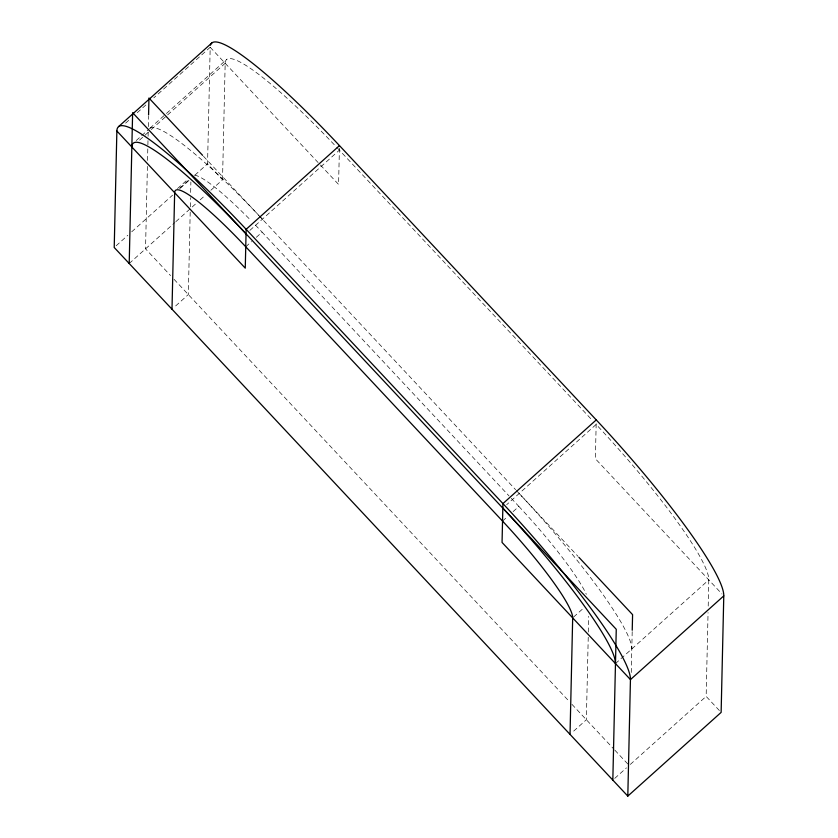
<?xml version="1.0" encoding="UTF-8"?>
<svg xmlns="http://www.w3.org/2000/svg" width="838" height="838" viewBox="0 0 838 838"><rect width="100%" height="100%" fill="white"/><g stroke="black" fill="none" stroke-linecap="round" stroke-linejoin="round"><path stroke-width="0.63" stroke-dasharray="4.19 3.14" d="M147.404 166.374L145.54 248.844L170.564 275.587M147.54 160.446L147.865 146.147M147.897 144.838L148.064 137.579M148.085 136.269L148.19 131.838M148.305 126.643L148.546 116.241M190.205 212.098L188.33 294.567L173.927 307.494M190.32 206.86L190.53 197.695M190.655 192.457L190.886 181.993M210.862 190.257L222.531 179.793L207.552 163.798L210.191 47.284L153.804 97.857M222.531 179.793L225.171 63.29A167.789 23.747 48.1 0 1 335.808 146.346M339.411 148.19L338.583 184.444L318.974 163.483M588.234 637.268L586.359 719.737L571.956 732.663M588.349 632.03L588.705 616.318M596.174 423.787L595.378 458.742L722.01 594.016M631.265 672.505L632.198 631.548M719.371 710.519L706.151 696.399L708.058 612.62M708.204 606.073L708.791 579.896A167.789 23.747 48.1 0 0 596.153 424.437L506.676 504.696M125.616 123.144L130.477 118.787M137.285 112.68L147.006 103.964M136.248 140.533L148.923 129.167M149.887 128.298L165.442 114.345M166.416 113.476L226.689 59.414M139.537 140.103L150.316 130.424M151.29 129.555L225.171 63.29M177.509 188.571L188.079 179.091M179.447 188.403L189.053 179.782M116.168 245.754L127.837 235.289M131.723 231.801L172.555 195.181M180.327 188.204L189.074 180.359M194.908 175.132L207.552 163.798M129.209 263.499L174.891 222.52M175.865 221.641L196.281 203.33M200.167 199.842L205.027 195.484M249.881 230.387L339.369 150.138L591.68 419.66M245.754 246.781L251.515 241.616M256.313 237.301L262.084 232.136L509.033 495.928M502.538 521.089L507.346 516.774M513.107 511.609L518.869 506.435L509.923 496.882M573.632 617.019L583.238 608.398M615.469 663.591L708.791 579.896M614.746 778.376L626.436 767.891M630.323 764.403L706.151 696.399M210.191 47.284L318.084 162.53M203.487 156.287L515.59 489.675M516.365 490.502L578.052 556.39M174.063 279.326L568.374 700.516M571.945 704.339L613.961 749.214M614.862 750.178L629.16 765.45M518.869 506.435A104.478 14.791 48.1 0 1 586.338 594.278M194.584 175.152A104.478 14.791 48.1 0 1 251.023 220.593M255.433 225.129A104.478 14.791 48.1 0 1 262.084 232.136M519.162 493.498A167.789 23.747 48.1 0 1 631.8 648.947M149.698 128.465A167.789 23.747 48.1 0 1 258.816 215.397M259.707 216.34A167.789 23.747 48.1 0 1 262.378 219.189M336.698 147.289A167.789 23.747 48.1 0 1 339.369 150.138"/><path stroke-width="1.26" d="M627.809 796.1L630.448 679.597A189.954 26.889 48.1 0 0 502.936 503.607L246.142 229.308A189.954 26.889 48.1 0 0 116.87 130.99L114.219 247.493L627.809 796.1L721.13 712.394L723.781 595.891A189.954 26.889 48.1 0 0 596.258 419.911L339.474 145.603A189.954 26.889 48.1 0 0 210.495 45.116M129.209 263.499L132.624 112.69L616.255 629.296L612.829 780.094M148.577 114.942L148.954 98.036L202.597 155.334M172 309.212L174.65 192.709A104.478 14.791 48.1 0 1 245.754 246.781L502.538 521.089A104.478 14.791 48.1 0 1 572.679 617.878L570.029 734.381M632.229 630.249L632.585 614.642L578.943 557.354M118.587 126.601L211.909 42.906M339.474 145.603L246.142 229.308L245.262 268.139L116.87 130.99M596.258 419.911L502.936 503.607L502.056 542.448L630.448 679.597L723.781 595.891M502.831 508.142A167.789 23.747 48.1 0 1 615.469 663.591M131.849 146.996A167.789 23.747 48.1 0 1 246.047 233.833"/></g></svg>
